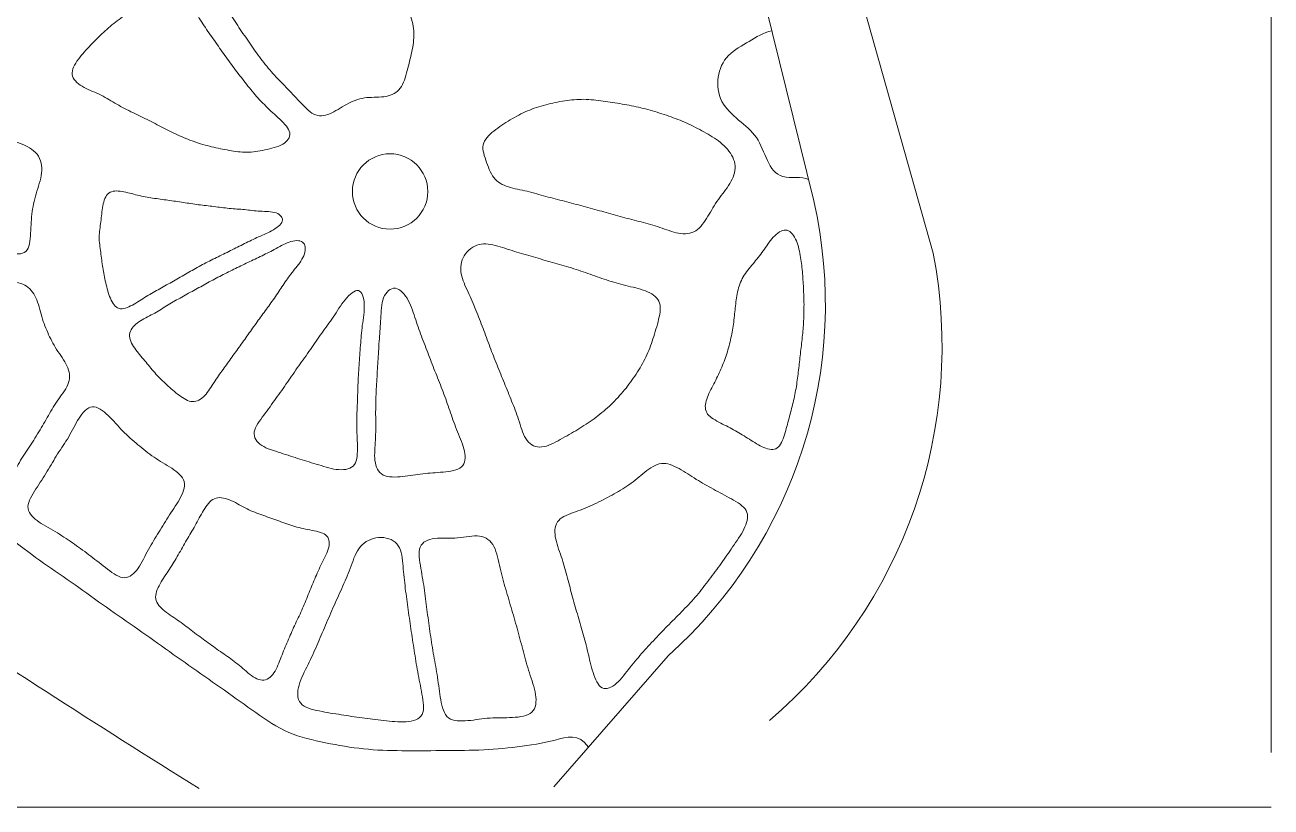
# Model space of a CAD drawing. Header units: inches. Extents: x 36 to 189, y -75 to 56.
# Drawn here: x 167.92 to 181.44, y -74.69 to -66.2 of the extents above; entities that cross this region are included whole.
import ezdxf

# ---------------------------------------------------------------- set-up
doc = ezdxf.new("R2010")
doc.units = ezdxf.units.IN
for name, color, linetype, lineweight in [('01_ORIGINAL_CAD', 7, 'Continuous', 20), ('10_EXTENSION_MASSES', 7, 'Continuous', 15), ('11_NODAL_COURTS', 7, 'Continuous', 15), ('15_NEIGHBOURHOOD_CIRCULATION', 7, 'Continuous', 13)]:
    doc.layers.add(name, color=color, linetype=linetype, lineweight=lineweight)

# ---------------------------------------------------------------- blocks, each defined once
blk = doc.blocks.new('OPTION_09_LOTUS')
at = {"layer": '01_ORIGINAL_CAD'}
for p, q in [((71.442, 55.9), (71.442, 17.906)), ((71.442, 17.312), (36.248, 17.312))]:
    blk.add_line(p, q, dxfattribs=at)
blk.add_lwpolyline([(53.65, 30.945, -0.14301), (60.243, 31.63, -0.286424), (65.36, 28.431), (66.481, 23.89, -0.272091), (64.9, 18.954), (63.661, 17.533)], format="xyb", dxfattribs=at)
blk.add_lwpolyline([(66.326, 28.468), (67.775, 23.323)], dxfattribs=at)
for centre, radius, start, end in [((62.535, 22.313), 5.337, 310.4718, 10.9016), ((129.159, 128.7), 131.041, 236.3299, 238.04792)]:
    blk.add_arc(centre, radius, start, end, dxfattribs=at)
at = {"layer": '10_EXTENSION_MASSES'}
for points, knots in [([(59.919, 26.268), (59.91, 26.323), (59.939, 26.37), (59.99, 26.405), (60.041, 26.441), (60.115, 26.464), (60.184, 26.487), (60.252, 26.511), (60.315, 26.535), (60.378, 26.561), (60.441, 26.586), (60.503, 26.612), (60.566, 26.637), (60.63, 26.662), (60.693, 26.687), (60.757, 26.71), (60.821, 26.733), (60.885, 26.756), (60.95, 26.783), (61.014, 26.811), (61.078, 26.844), (61.141, 26.863), (61.205, 26.882), (61.269, 26.886), (61.327, 26.863), (61.385, 26.839), (61.438, 26.787), (61.486, 26.734), (61.534, 26.681), (61.577, 26.627), (61.621, 26.573), (61.665, 26.52), (61.709, 26.468), (61.753, 26.415), (61.797, 26.362), (61.84, 26.309), (61.884, 26.255), (61.927, 26.202), (61.969, 26.148), (62.007, 26.091), (62.045, 26.034), (62.078, 25.973), (62.101, 25.909), (62.125, 25.845), (62.139, 25.778), (62.141, 25.71), (62.143, 25.642), (62.133, 25.575), (62.119, 25.507), (62.105, 25.44), (62.087, 25.372), (62.069, 25.303), (62.05, 25.233), (62.031, 25.162), (61.994, 25.112), (61.958, 25.062), (61.903, 25.034), (61.839, 25.023), (61.774, 25.011), (61.7, 25.016), (61.63, 25.009), (61.561, 25.001), (61.496, 24.98), (61.434, 24.949), (61.371, 24.917), (61.311, 24.873), (61.251, 24.844), (61.191, 24.815), (61.131, 24.801), (61.076, 24.821), (61.02, 24.841), (60.97, 24.895), (60.92, 24.948), (60.87, 25), (60.822, 25.052), (60.773, 25.102), (60.725, 25.152), (60.676, 25.201), (60.629, 25.252), (60.583, 25.303), (60.538, 25.356), (60.496, 25.411), (60.454, 25.466), (60.415, 25.522), (60.375, 25.578), (60.336, 25.635), (60.297, 25.692), (60.258, 25.749), (60.22, 25.807), (60.182, 25.864), (60.143, 25.921), (60.103, 25.978), (60.062, 26.035), (60.019, 26.094), (59.975, 26.153), (59.928, 26.214), (59.919, 26.268)], [0, 0, 0, 0, 0.03125, 0.03125, 0.03125, 0.0625, 0.0625, 0.0625, 0.09375, 0.09375, 0.09375, 0.125, 0.125, 0.125, 0.15625, 0.15625, 0.15625, 0.1875, 0.1875, 0.1875, 0.21875, 0.21875, 0.21875, 0.25, 0.25, 0.25, 0.28125, 0.28125, 0.28125, 0.3125, 0.3125, 0.3125, 0.34375, 0.34375, 0.34375, 0.375, 0.375, 0.375, 0.40625, 0.40625, 0.40625, 0.4375, 0.4375, 0.4375, 0.46875, 0.46875, 0.46875, 0.5, 0.5, 0.5, 0.53125, 0.53125, 0.53125, 0.5625, 0.5625, 0.5625, 0.59375, 0.59375, 0.59375, 0.625, 0.625, 0.625, 0.65625, 0.65625, 0.65625, 0.6875, 0.6875, 0.6875, 0.71875, 0.71875, 0.71875, 0.75, 0.75, 0.75, 0.78125, 0.78125, 0.78125, 0.8125, 0.8125, 0.8125, 0.84375, 0.84375, 0.84375, 0.875, 0.875, 0.875, 0.90625, 0.90625, 0.90625, 0.9375, 0.9375, 0.9375, 0.96875, 0.96875, 0.96875, 1, 1, 1, 1]), ([(58.434, 25.26), (58.427, 25.311), (58.46, 25.371), (58.501, 25.425), (58.541, 25.48), (58.588, 25.53), (58.634, 25.578), (58.68, 25.627), (58.726, 25.673), (58.774, 25.717), (58.821, 25.762), (58.872, 25.803), (58.923, 25.843), (58.975, 25.883), (59.027, 25.922), (59.079, 25.959), (59.132, 25.997), (59.184, 26.035), (59.24, 26.074), (59.295, 26.113), (59.354, 26.153), (59.414, 26.177), (59.474, 26.201), (59.534, 26.208), (59.583, 26.183), (59.633, 26.158), (59.671, 26.099), (59.707, 26.042), (59.744, 25.984), (59.778, 25.927), (59.813, 25.871), (59.848, 25.816), (59.883, 25.761), (59.92, 25.708), (59.957, 25.654), (59.996, 25.601), (60.034, 25.547), (60.072, 25.494), (60.109, 25.44), (60.148, 25.387), (60.186, 25.334), (60.226, 25.282), (60.266, 25.231), (60.306, 25.179), (60.346, 25.128), (60.388, 25.078), (60.43, 25.028), (60.472, 24.979), (60.519, 24.933), (60.565, 24.886), (60.615, 24.841), (60.667, 24.793), (60.719, 24.745), (60.774, 24.693), (60.79, 24.644), (60.806, 24.595), (60.785, 24.549), (60.737, 24.516), (60.69, 24.483), (60.616, 24.464), (60.548, 24.447), (60.48, 24.431), (60.416, 24.419), (60.353, 24.417), (60.289, 24.414), (60.226, 24.423), (60.162, 24.433), (60.098, 24.444), (60.034, 24.456), (59.97, 24.471), (59.907, 24.486), (59.843, 24.503), (59.781, 24.524), (59.719, 24.544), (59.658, 24.569), (59.598, 24.596), (59.538, 24.624), (59.48, 24.653), (59.421, 24.683), (59.363, 24.712), (59.305, 24.742), (59.246, 24.771), (59.187, 24.8), (59.127, 24.828), (59.069, 24.857), (59.01, 24.887), (58.952, 24.918), (58.896, 24.95), (58.84, 24.983), (58.786, 25.017), (58.725, 25.046), (58.665, 25.075), (58.598, 25.099), (58.541, 25.133), (58.485, 25.166), (58.44, 25.209), (58.434, 25.26)], [0, 0, 0, 0, 0.03125, 0.03125, 0.03125, 0.0625, 0.0625, 0.0625, 0.09375, 0.09375, 0.09375, 0.125, 0.125, 0.125, 0.15625, 0.15625, 0.15625, 0.1875, 0.1875, 0.1875, 0.21875, 0.21875, 0.21875, 0.25, 0.25, 0.25, 0.28125, 0.28125, 0.28125, 0.3125, 0.3125, 0.3125, 0.34375, 0.34375, 0.34375, 0.375, 0.375, 0.375, 0.40625, 0.40625, 0.40625, 0.4375, 0.4375, 0.4375, 0.46875, 0.46875, 0.46875, 0.5, 0.5, 0.5, 0.53125, 0.53125, 0.53125, 0.5625, 0.5625, 0.5625, 0.59375, 0.59375, 0.59375, 0.625, 0.625, 0.625, 0.65625, 0.65625, 0.65625, 0.6875, 0.6875, 0.6875, 0.71875, 0.71875, 0.71875, 0.75, 0.75, 0.75, 0.78125, 0.78125, 0.78125, 0.8125, 0.8125, 0.8125, 0.84375, 0.84375, 0.84375, 0.875, 0.875, 0.875, 0.90625, 0.90625, 0.90625, 0.9375, 0.9375, 0.9375, 0.96875, 0.96875, 0.96875, 1, 1, 1, 1]), ([(62.931, 24.306), (62.906, 24.373), (62.882, 24.44), (62.894, 24.497), (62.906, 24.555), (62.953, 24.602), (63.008, 24.647), (63.063, 24.691), (63.125, 24.732), (63.187, 24.768), (63.249, 24.805), (63.31, 24.837), (63.374, 24.865), (63.438, 24.892), (63.506, 24.914), (63.573, 24.932), (63.641, 24.95), (63.709, 24.964), (63.778, 24.974), (63.847, 24.984), (63.917, 24.991), (63.986, 24.991), (64.056, 24.99), (64.125, 24.982), (64.194, 24.972), (64.263, 24.963), (64.332, 24.952), (64.4, 24.94), (64.468, 24.928), (64.536, 24.915), (64.604, 24.899), (64.672, 24.883), (64.739, 24.863), (64.806, 24.842), (64.873, 24.821), (64.94, 24.799), (65.005, 24.773), (65.07, 24.748), (65.134, 24.718), (65.196, 24.687), (65.258, 24.656), (65.319, 24.622), (65.379, 24.584), (65.439, 24.546), (65.497, 24.503), (65.543, 24.45), (65.589, 24.396), (65.623, 24.332), (65.627, 24.268), (65.631, 24.203), (65.605, 24.137), (65.568, 24.077), (65.532, 24.016), (65.486, 23.961), (65.445, 23.903), (65.404, 23.845), (65.368, 23.784), (65.33, 23.722), (65.292, 23.66), (65.253, 23.597), (65.2, 23.564), (65.147, 23.531), (65.081, 23.527), (65.014, 23.539), (64.946, 23.551), (64.877, 23.579), (64.809, 23.601), (64.741, 23.624), (64.674, 23.642), (64.607, 23.66), (64.54, 23.678), (64.473, 23.695), (64.406, 23.713), (64.339, 23.731), (64.271, 23.75), (64.204, 23.769), (64.137, 23.787), (64.07, 23.806), (64.002, 23.824), (63.935, 23.842), (63.868, 23.861), (63.801, 23.879), (63.733, 23.896), (63.666, 23.912), (63.599, 23.931), (63.532, 23.949), (63.466, 23.97), (63.397, 23.987), (63.328, 24.003), (63.256, 24.016), (63.191, 24.034), (63.125, 24.053), (63.067, 24.077), (63.024, 24.124), (62.982, 24.17), (62.955, 24.238), (62.931, 24.306)], [0, 0, 0, 0, 0.03125, 0.03125, 0.03125, 0.0625, 0.0625, 0.0625, 0.09375, 0.09375, 0.09375, 0.125, 0.125, 0.125, 0.15625, 0.15625, 0.15625, 0.1875, 0.1875, 0.1875, 0.21875, 0.21875, 0.21875, 0.25, 0.25, 0.25, 0.28125, 0.28125, 0.28125, 0.3125, 0.3125, 0.3125, 0.34375, 0.34375, 0.34375, 0.375, 0.375, 0.375, 0.40625, 0.40625, 0.40625, 0.4375, 0.4375, 0.4375, 0.46875, 0.46875, 0.46875, 0.5, 0.5, 0.5, 0.53125, 0.53125, 0.53125, 0.5625, 0.5625, 0.5625, 0.59375, 0.59375, 0.59375, 0.625, 0.625, 0.625, 0.65625, 0.65625, 0.65625, 0.6875, 0.6875, 0.6875, 0.71875, 0.71875, 0.71875, 0.75, 0.75, 0.75, 0.78125, 0.78125, 0.78125, 0.8125, 0.8125, 0.8125, 0.84375, 0.84375, 0.84375, 0.875, 0.875, 0.875, 0.90625, 0.90625, 0.90625, 0.9375, 0.9375, 0.9375, 0.96875, 0.96875, 0.96875, 1, 1, 1, 1]), ([(56.532, 23.997), (56.506, 24.054), (56.527, 24.119), (56.573, 24.176), (56.619, 24.232), (56.69, 24.281), (56.754, 24.328), (56.819, 24.376), (56.876, 24.423), (56.942, 24.46), (57.007, 24.498), (57.08, 24.526), (57.154, 24.547), (57.229, 24.568), (57.304, 24.582), (57.38, 24.588), (57.457, 24.594), (57.534, 24.592), (57.61, 24.581), (57.685, 24.571), (57.759, 24.552), (57.834, 24.525), (57.909, 24.499), (57.986, 24.466), (58.036, 24.415), (58.086, 24.363), (58.108, 24.293), (58.105, 24.219), (58.102, 24.146), (58.074, 24.069), (58.051, 23.994), (58.028, 23.92), (58.01, 23.848), (58, 23.773), (57.99, 23.698), (57.987, 23.619), (57.983, 23.539), (57.978, 23.459), (57.973, 23.378), (57.932, 23.341), (57.89, 23.304), (57.812, 23.311), (57.735, 23.331), (57.658, 23.35), (57.581, 23.381), (57.508, 23.409), (57.436, 23.438), (57.366, 23.463), (57.297, 23.495), (57.228, 23.526), (57.159, 23.563), (57.091, 23.599), (57.024, 23.636), (56.958, 23.673), (56.894, 23.713), (56.829, 23.753), (56.765, 23.795), (56.698, 23.842), (56.63, 23.889), (56.558, 23.939), (56.532, 23.997)], [0, 0, 0, 0, 0.05, 0.05, 0.05, 0.1, 0.1, 0.1, 0.15, 0.15, 0.15, 0.2, 0.2, 0.2, 0.25, 0.25, 0.25, 0.3, 0.3, 0.3, 0.35, 0.35, 0.35, 0.4, 0.4, 0.4, 0.45, 0.45, 0.45, 0.5, 0.5, 0.5, 0.55, 0.55, 0.55, 0.6, 0.6, 0.6, 0.65, 0.65, 0.65, 0.7, 0.7, 0.7, 0.75, 0.75, 0.75, 0.8, 0.8, 0.8, 0.85, 0.85, 0.85, 0.9, 0.9, 0.9, 0.95, 0.95, 0.95, 1, 1, 1, 1]), ([(58.744, 23.331), (58.736, 23.387), (58.727, 23.442), (58.727, 23.497), (58.727, 23.551), (58.738, 23.606), (58.745, 23.662), (58.752, 23.719), (58.757, 23.778), (58.767, 23.835), (58.778, 23.891), (58.795, 23.946), (58.831, 23.973), (58.866, 24), (58.92, 24), (58.975, 23.991), (59.03, 23.982), (59.088, 23.965), (59.143, 23.951), (59.199, 23.937), (59.253, 23.927), (59.307, 23.919), (59.362, 23.911), (59.417, 23.904), (59.473, 23.896), (59.528, 23.889), (59.584, 23.88), (59.639, 23.872), (59.694, 23.864), (59.749, 23.855), (59.805, 23.848), (59.86, 23.841), (59.916, 23.835), (59.971, 23.828), (60.027, 23.821), (60.082, 23.813), (60.138, 23.808), (60.194, 23.802), (60.25, 23.799), (60.305, 23.794), (60.36, 23.788), (60.414, 23.78), (60.474, 23.777), (60.534, 23.774), (60.6, 23.775), (60.647, 23.758), (60.695, 23.741), (60.724, 23.705), (60.714, 23.668), (60.703, 23.632), (60.652, 23.594), (60.598, 23.565), (60.545, 23.535), (60.49, 23.513), (60.437, 23.49), (60.385, 23.466), (60.335, 23.441), (60.285, 23.416), (60.235, 23.391), (60.184, 23.365), (60.133, 23.34), (60.082, 23.315), (60.031, 23.29), (59.98, 23.265), (59.929, 23.24), (59.879, 23.214), (59.829, 23.187), (59.779, 23.16), (59.73, 23.132), (59.681, 23.104), (59.632, 23.076), (59.582, 23.047), (59.533, 23.019), (59.484, 22.991), (59.434, 22.963), (59.385, 22.936), (59.336, 22.908), (59.287, 22.881), (59.238, 22.851), (59.189, 22.82), (59.139, 22.787), (59.088, 22.759), (59.036, 22.731), (58.983, 22.709), (58.942, 22.721), (58.901, 22.734), (58.871, 22.78), (58.848, 22.832), (58.826, 22.885), (58.811, 22.944), (58.798, 23), (58.785, 23.057), (58.774, 23.11), (58.765, 23.165), (58.757, 23.219), (58.751, 23.275), (58.744, 23.331)], [0, 0, 0, 0, 0.03125, 0.03125, 0.03125, 0.0625, 0.0625, 0.0625, 0.09375, 0.09375, 0.09375, 0.125, 0.125, 0.125, 0.15625, 0.15625, 0.15625, 0.1875, 0.1875, 0.1875, 0.21875, 0.21875, 0.21875, 0.25, 0.25, 0.25, 0.28125, 0.28125, 0.28125, 0.3125, 0.3125, 0.3125, 0.34375, 0.34375, 0.34375, 0.375, 0.375, 0.375, 0.40625, 0.40625, 0.40625, 0.4375, 0.4375, 0.4375, 0.46875, 0.46875, 0.46875, 0.5, 0.5, 0.5, 0.53125, 0.53125, 0.53125, 0.5625, 0.5625, 0.5625, 0.59375, 0.59375, 0.59375, 0.625, 0.625, 0.625, 0.65625, 0.65625, 0.65625, 0.6875, 0.6875, 0.6875, 0.71875, 0.71875, 0.71875, 0.75, 0.75, 0.75, 0.78125, 0.78125, 0.78125, 0.8125, 0.8125, 0.8125, 0.84375, 0.84375, 0.84375, 0.875, 0.875, 0.875, 0.90625, 0.90625, 0.90625, 0.9375, 0.9375, 0.9375, 0.96875, 0.96875, 0.96875, 1, 1, 1, 1]), ([(65.328, 21.576), (65.299, 21.616), (65.297, 21.665), (65.312, 21.718), (65.326, 21.771), (65.357, 21.828), (65.385, 21.883), (65.413, 21.938), (65.439, 21.99), (65.463, 22.044), (65.487, 22.098), (65.51, 22.153), (65.529, 22.209), (65.548, 22.265), (65.564, 22.322), (65.577, 22.38), (65.59, 22.438), (65.601, 22.495), (65.608, 22.553), (65.616, 22.611), (65.622, 22.67), (65.628, 22.728), (65.634, 22.787), (65.641, 22.845), (65.654, 22.902), (65.667, 22.959), (65.686, 23.015), (65.715, 23.065), (65.744, 23.116), (65.783, 23.162), (65.821, 23.207), (65.859, 23.252), (65.895, 23.297), (65.931, 23.346), (65.966, 23.395), (65.999, 23.448), (66.041, 23.494), (66.082, 23.539), (66.132, 23.576), (66.175, 23.573), (66.219, 23.571), (66.256, 23.528), (66.282, 23.475), (66.308, 23.422), (66.322, 23.358), (66.333, 23.298), (66.344, 23.237), (66.351, 23.18), (66.356, 23.121), (66.361, 23.063), (66.365, 23.003), (66.368, 22.944), (66.371, 22.884), (66.373, 22.825), (66.374, 22.765), (66.374, 22.705), (66.373, 22.646), (66.37, 22.587), (66.367, 22.527), (66.362, 22.468), (66.355, 22.409), (66.349, 22.35), (66.342, 22.29), (66.335, 22.231), (66.328, 22.172), (66.322, 22.113), (66.315, 22.054), (66.308, 21.995), (66.301, 21.936), (66.291, 21.877), (66.282, 21.818), (66.269, 21.76), (66.256, 21.702), (66.242, 21.645), (66.227, 21.588), (66.212, 21.53), (66.196, 21.472), (66.181, 21.412), (66.162, 21.352), (66.143, 21.292), (66.12, 21.233), (66.083, 21.208), (66.046, 21.183), (65.993, 21.191), (65.94, 21.213), (65.887, 21.235), (65.833, 21.271), (65.781, 21.303), (65.729, 21.336), (65.68, 21.365), (65.63, 21.393), (65.579, 21.422), (65.526, 21.45), (65.471, 21.479), (65.416, 21.508), (65.358, 21.537), (65.328, 21.576)], [0, 0, 0, 0, 0.03125, 0.03125, 0.03125, 0.0625, 0.0625, 0.0625, 0.09375, 0.09375, 0.09375, 0.125, 0.125, 0.125, 0.15625, 0.15625, 0.15625, 0.1875, 0.1875, 0.1875, 0.21875, 0.21875, 0.21875, 0.25, 0.25, 0.25, 0.28125, 0.28125, 0.28125, 0.3125, 0.3125, 0.3125, 0.34375, 0.34375, 0.34375, 0.375, 0.375, 0.375, 0.40625, 0.40625, 0.40625, 0.4375, 0.4375, 0.4375, 0.46875, 0.46875, 0.46875, 0.5, 0.5, 0.5, 0.53125, 0.53125, 0.53125, 0.5625, 0.5625, 0.5625, 0.59375, 0.59375, 0.59375, 0.625, 0.625, 0.625, 0.65625, 0.65625, 0.65625, 0.6875, 0.6875, 0.6875, 0.71875, 0.71875, 0.71875, 0.75, 0.75, 0.75, 0.78125, 0.78125, 0.78125, 0.8125, 0.8125, 0.8125, 0.84375, 0.84375, 0.84375, 0.875, 0.875, 0.875, 0.90625, 0.90625, 0.90625, 0.9375, 0.9375, 0.9375, 0.96875, 0.96875, 0.96875, 1, 1, 1, 1]), ([(59.057, 22.421), (59.055, 22.47), (59.082, 22.515), (59.123, 22.551), (59.164, 22.586), (59.22, 22.613), (59.272, 22.641), (59.324, 22.668), (59.372, 22.697), (59.421, 22.727), (59.469, 22.756), (59.518, 22.785), (59.567, 22.814), (59.616, 22.842), (59.666, 22.87), (59.716, 22.897), (59.766, 22.924), (59.816, 22.951), (59.866, 22.979), (59.916, 23.006), (59.965, 23.034), (60.016, 23.06), (60.066, 23.087), (60.117, 23.112), (60.168, 23.138), (60.219, 23.163), (60.27, 23.187), (60.321, 23.212), (60.373, 23.237), (60.424, 23.261), (60.475, 23.285), (60.526, 23.31), (60.576, 23.334), (60.627, 23.362), (60.679, 23.39), (60.731, 23.422), (60.787, 23.441), (60.843, 23.46), (60.901, 23.466), (60.934, 23.442), (60.966, 23.418), (60.971, 23.365), (60.954, 23.313), (60.938, 23.261), (60.898, 23.211), (60.861, 23.164), (60.824, 23.117), (60.79, 23.074), (60.758, 23.028), (60.725, 22.982), (60.695, 22.934), (60.664, 22.887), (60.632, 22.84), (60.599, 22.794), (60.566, 22.748), (60.533, 22.702), (60.5, 22.656), (60.466, 22.611), (60.433, 22.565), (60.4, 22.519), (60.367, 22.473), (60.334, 22.427), (60.302, 22.381), (60.269, 22.335), (60.236, 22.289), (60.202, 22.243), (60.169, 22.197), (60.136, 22.151), (60.104, 22.105), (60.071, 22.06), (60.038, 22.014), (60.005, 21.969), (59.973, 21.92), (59.941, 21.871), (59.911, 21.818), (59.872, 21.778), (59.834, 21.737), (59.788, 21.709), (59.74, 21.711), (59.692, 21.713), (59.642, 21.745), (59.595, 21.78), (59.548, 21.816), (59.503, 21.854), (59.461, 21.892), (59.42, 21.93), (59.38, 21.969), (59.343, 22.01), (59.306, 22.051), (59.272, 22.095), (59.235, 22.139), (59.198, 22.182), (59.16, 22.225), (59.125, 22.272), (59.09, 22.32), (59.06, 22.373), (59.057, 22.421)], [0, 0, 0, 0, 0.03125, 0.03125, 0.03125, 0.0625, 0.0625, 0.0625, 0.09375, 0.09375, 0.09375, 0.125, 0.125, 0.125, 0.15625, 0.15625, 0.15625, 0.1875, 0.1875, 0.1875, 0.21875, 0.21875, 0.21875, 0.25, 0.25, 0.25, 0.28125, 0.28125, 0.28125, 0.3125, 0.3125, 0.3125, 0.34375, 0.34375, 0.34375, 0.375, 0.375, 0.375, 0.40625, 0.40625, 0.40625, 0.4375, 0.4375, 0.4375, 0.46875, 0.46875, 0.46875, 0.5, 0.5, 0.5, 0.53125, 0.53125, 0.53125, 0.5625, 0.5625, 0.5625, 0.59375, 0.59375, 0.59375, 0.625, 0.625, 0.625, 0.65625, 0.65625, 0.65625, 0.6875, 0.6875, 0.6875, 0.71875, 0.71875, 0.71875, 0.75, 0.75, 0.75, 0.78125, 0.78125, 0.78125, 0.8125, 0.8125, 0.8125, 0.84375, 0.84375, 0.84375, 0.875, 0.875, 0.875, 0.90625, 0.90625, 0.90625, 0.9375, 0.9375, 0.9375, 0.96875, 0.96875, 0.96875, 1, 1, 1, 1]), ([(62.661, 23.074), (62.645, 23.141), (62.647, 23.21), (62.676, 23.272), (62.705, 23.333), (62.762, 23.387), (62.825, 23.409), (62.888, 23.432), (62.956, 23.423), (63.025, 23.406), (63.094, 23.388), (63.164, 23.363), (63.233, 23.341), (63.302, 23.319), (63.37, 23.302), (63.439, 23.282), (63.507, 23.262), (63.575, 23.24), (63.644, 23.22), (63.712, 23.2), (63.781, 23.181), (63.85, 23.161), (63.919, 23.14), (63.987, 23.117), (64.055, 23.093), (64.123, 23.069), (64.19, 23.044), (64.258, 23.023), (64.326, 23.001), (64.394, 22.982), (64.466, 22.965), (64.538, 22.947), (64.614, 22.931), (64.677, 22.903), (64.74, 22.875), (64.79, 22.836), (64.807, 22.78), (64.824, 22.723), (64.809, 22.649), (64.79, 22.577), (64.772, 22.505), (64.75, 22.435), (64.727, 22.367), (64.704, 22.299), (64.678, 22.234), (64.646, 22.171), (64.615, 22.108), (64.577, 22.047), (64.537, 21.988), (64.497, 21.929), (64.455, 21.872), (64.409, 21.817), (64.363, 21.763), (64.314, 21.71), (64.262, 21.662), (64.209, 21.613), (64.153, 21.568), (64.096, 21.526), (64.039, 21.484), (63.98, 21.445), (63.92, 21.409), (63.859, 21.372), (63.797, 21.337), (63.73, 21.301), (63.664, 21.264), (63.594, 21.226), (63.53, 21.219), (63.466, 21.213), (63.408, 21.239), (63.369, 21.29), (63.33, 21.342), (63.309, 21.418), (63.286, 21.49), (63.263, 21.561), (63.238, 21.627), (63.212, 21.692), (63.186, 21.757), (63.159, 21.822), (63.133, 21.887), (63.106, 21.952), (63.08, 22.018), (63.053, 22.084), (63.027, 22.149), (63, 22.215), (62.975, 22.281), (62.95, 22.348), (62.926, 22.415), (62.901, 22.481), (62.876, 22.548), (62.85, 22.613), (62.824, 22.679), (62.798, 22.744), (62.771, 22.809), (62.741, 22.875), (62.711, 22.94), (62.677, 23.006), (62.661, 23.074)], [0, 0, 0, 0, 0.03125, 0.03125, 0.03125, 0.0625, 0.0625, 0.0625, 0.09375, 0.09375, 0.09375, 0.125, 0.125, 0.125, 0.15625, 0.15625, 0.15625, 0.1875, 0.1875, 0.1875, 0.21875, 0.21875, 0.21875, 0.25, 0.25, 0.25, 0.28125, 0.28125, 0.28125, 0.3125, 0.3125, 0.3125, 0.34375, 0.34375, 0.34375, 0.375, 0.375, 0.375, 0.40625, 0.40625, 0.40625, 0.4375, 0.4375, 0.4375, 0.46875, 0.46875, 0.46875, 0.5, 0.5, 0.5, 0.53125, 0.53125, 0.53125, 0.5625, 0.5625, 0.5625, 0.59375, 0.59375, 0.59375, 0.625, 0.625, 0.625, 0.65625, 0.65625, 0.65625, 0.6875, 0.6875, 0.6875, 0.71875, 0.71875, 0.71875, 0.75, 0.75, 0.75, 0.78125, 0.78125, 0.78125, 0.8125, 0.8125, 0.8125, 0.84375, 0.84375, 0.84375, 0.875, 0.875, 0.875, 0.90625, 0.90625, 0.90625, 0.9375, 0.9375, 0.9375, 0.96875, 0.96875, 0.96875, 1, 1, 1, 1]), ([(56.457, 21.129), (56.424, 21.172), (56.43, 21.234), (56.455, 21.297), (56.479, 21.361), (56.521, 21.426), (56.557, 21.489), (56.593, 21.553), (56.624, 21.615), (56.656, 21.676), (56.688, 21.738), (56.721, 21.799), (56.754, 21.86), (56.788, 21.921), (56.822, 21.982), (56.854, 22.044), (56.886, 22.106), (56.917, 22.169), (56.948, 22.232), (56.98, 22.295), (57.013, 22.357), (57.047, 22.418), (57.082, 22.478), (57.118, 22.537), (57.151, 22.598), (57.184, 22.658), (57.214, 22.72), (57.243, 22.787), (57.272, 22.853), (57.3, 22.924), (57.339, 22.977), (57.379, 23.031), (57.43, 23.068), (57.491, 23.074), (57.551, 23.079), (57.622, 23.054), (57.694, 23.036), (57.766, 23.019), (57.839, 23.009), (57.898, 22.984), (57.956, 22.959), (58, 22.918), (58.03, 22.86), (58.06, 22.803), (58.076, 22.729), (58.096, 22.659), (58.116, 22.589), (58.141, 22.524), (58.168, 22.461), (58.196, 22.398), (58.226, 22.338), (58.265, 22.278), (58.303, 22.218), (58.349, 22.159), (58.377, 22.099), (58.405, 22.039), (58.414, 21.978), (58.395, 21.918), (58.376, 21.858), (58.329, 21.799), (58.288, 21.74), (58.246, 21.681), (58.21, 21.621), (58.176, 21.561), (58.141, 21.501), (58.108, 21.441), (58.072, 21.382), (58.036, 21.323), (57.997, 21.265), (57.959, 21.207), (57.92, 21.15), (57.883, 21.092), (57.848, 21.029), (57.814, 20.967), (57.782, 20.9), (57.745, 20.842), (57.708, 20.783), (57.666, 20.733), (57.612, 20.719), (57.557, 20.705), (57.491, 20.728), (57.425, 20.756), (57.36, 20.784), (57.295, 20.817), (57.231, 20.847), (57.167, 20.876), (57.103, 20.901), (57.038, 20.924), (56.973, 20.948), (56.907, 20.97), (56.839, 20.989), (56.771, 21.008), (56.7, 21.024), (56.63, 21.044), (56.559, 21.064), (56.489, 21.087), (56.457, 21.129)], [0, 0, 0, 0, 0.03125, 0.03125, 0.03125, 0.0625, 0.0625, 0.0625, 0.09375, 0.09375, 0.09375, 0.125, 0.125, 0.125, 0.15625, 0.15625, 0.15625, 0.1875, 0.1875, 0.1875, 0.21875, 0.21875, 0.21875, 0.25, 0.25, 0.25, 0.28125, 0.28125, 0.28125, 0.3125, 0.3125, 0.3125, 0.34375, 0.34375, 0.34375, 0.375, 0.375, 0.375, 0.40625, 0.40625, 0.40625, 0.4375, 0.4375, 0.4375, 0.46875, 0.46875, 0.46875, 0.5, 0.5, 0.5, 0.53125, 0.53125, 0.53125, 0.5625, 0.5625, 0.5625, 0.59375, 0.59375, 0.59375, 0.625, 0.625, 0.625, 0.65625, 0.65625, 0.65625, 0.6875, 0.6875, 0.6875, 0.71875, 0.71875, 0.71875, 0.75, 0.75, 0.75, 0.78125, 0.78125, 0.78125, 0.8125, 0.8125, 0.8125, 0.84375, 0.84375, 0.84375, 0.875, 0.875, 0.875, 0.90625, 0.90625, 0.90625, 0.9375, 0.9375, 0.9375, 0.96875, 0.96875, 0.96875, 1, 1, 1, 1]), ([(60.409, 21.382), (60.417, 21.44), (60.468, 21.504), (60.514, 21.565), (60.561, 21.627), (60.602, 21.686), (60.644, 21.745), (60.686, 21.804), (60.728, 21.862), (60.769, 21.921), (60.81, 21.98), (60.851, 22.04), (60.892, 22.099), (60.934, 22.158), (60.977, 22.217), (61.018, 22.276), (61.06, 22.335), (61.1, 22.396), (61.142, 22.454), (61.183, 22.512), (61.226, 22.567), (61.267, 22.629), (61.308, 22.691), (61.348, 22.758), (61.396, 22.817), (61.444, 22.875), (61.5, 22.925), (61.539, 22.916), (61.577, 22.907), (61.599, 22.841), (61.603, 22.767), (61.607, 22.694), (61.592, 22.614), (61.582, 22.538), (61.573, 22.463), (61.568, 22.393), (61.562, 22.322), (61.557, 22.251), (61.551, 22.178), (61.546, 22.106), (61.541, 22.033), (61.538, 21.961), (61.535, 21.888), (61.532, 21.815), (61.529, 21.743), (61.527, 21.67), (61.524, 21.598), (61.521, 21.527), (61.522, 21.454), (61.523, 21.381), (61.527, 21.307), (61.529, 21.23), (61.53, 21.154), (61.529, 21.075), (61.496, 21.028), (61.462, 20.982), (61.396, 20.968), (61.325, 20.973), (61.255, 20.978), (61.18, 21.003), (61.109, 21.025), (61.037, 21.047), (60.97, 21.066), (60.903, 21.087), (60.836, 21.109), (60.769, 21.132), (60.697, 21.155), (60.625, 21.177), (60.547, 21.2), (60.491, 21.236), (60.435, 21.273), (60.401, 21.324), (60.409, 21.382)], [0, 0, 0, 0, 0.041667, 0.041667, 0.041667, 0.083333, 0.083333, 0.083333, 0.125, 0.125, 0.125, 0.166667, 0.166667, 0.166667, 0.208333, 0.208333, 0.208333, 0.25, 0.25, 0.25, 0.291667, 0.291667, 0.291667, 0.333333, 0.333333, 0.333333, 0.375, 0.375, 0.375, 0.416667, 0.416667, 0.416667, 0.458333, 0.458333, 0.458333, 0.5, 0.5, 0.5, 0.541667, 0.541667, 0.541667, 0.583333, 0.583333, 0.583333, 0.625, 0.625, 0.625, 0.666667, 0.666667, 0.666667, 0.708333, 0.708333, 0.708333, 0.75, 0.75, 0.75, 0.791667, 0.791667, 0.791667, 0.833333, 0.833333, 0.833333, 0.875, 0.875, 0.875, 0.916667, 0.916667, 0.916667, 0.958333, 0.958333, 0.958333, 1, 1, 1, 1]), ([(61.808, 20.915), (61.754, 20.943), (61.728, 21.002), (61.719, 21.072), (61.711, 21.142), (61.72, 21.222), (61.724, 21.298), (61.728, 21.374), (61.727, 21.445), (61.727, 21.518), (61.726, 21.59), (61.727, 21.663), (61.729, 21.737), (61.731, 21.81), (61.736, 21.883), (61.74, 21.956), (61.744, 22.029), (61.748, 22.102), (61.753, 22.175), (61.757, 22.248), (61.761, 22.321), (61.767, 22.393), (61.772, 22.465), (61.779, 22.536), (61.782, 22.613), (61.786, 22.69), (61.786, 22.774), (61.812, 22.838), (61.838, 22.902), (61.889, 22.947), (61.941, 22.941), (61.993, 22.934), (62.045, 22.874), (62.081, 22.808), (62.117, 22.742), (62.138, 22.669), (62.161, 22.599), (62.184, 22.529), (62.208, 22.463), (62.233, 22.396), (62.259, 22.329), (62.285, 22.262), (62.311, 22.194), (62.337, 22.127), (62.362, 22.06), (62.389, 21.993), (62.415, 21.926), (62.443, 21.86), (62.468, 21.792), (62.493, 21.725), (62.515, 21.656), (62.539, 21.588), (62.562, 21.52), (62.586, 21.454), (62.615, 21.384), (62.644, 21.314), (62.677, 21.24), (62.691, 21.172), (62.705, 21.103), (62.7, 21.039), (62.657, 21.002), (62.614, 20.965), (62.534, 20.954), (62.458, 20.947), (62.382, 20.939), (62.309, 20.936), (62.238, 20.928), (62.166, 20.92), (62.096, 20.908), (62.02, 20.899), (61.943, 20.891), (61.862, 20.887), (61.808, 20.915)], [0, 0, 0, 0, 0.041667, 0.041667, 0.041667, 0.083333, 0.083333, 0.083333, 0.125, 0.125, 0.125, 0.166667, 0.166667, 0.166667, 0.208333, 0.208333, 0.208333, 0.25, 0.25, 0.25, 0.291667, 0.291667, 0.291667, 0.333333, 0.333333, 0.333333, 0.375, 0.375, 0.375, 0.416667, 0.416667, 0.416667, 0.458333, 0.458333, 0.458333, 0.5, 0.5, 0.5, 0.541667, 0.541667, 0.541667, 0.583333, 0.583333, 0.583333, 0.625, 0.625, 0.625, 0.666667, 0.666667, 0.666667, 0.708333, 0.708333, 0.708333, 0.75, 0.75, 0.75, 0.791667, 0.791667, 0.791667, 0.833333, 0.833333, 0.833333, 0.875, 0.875, 0.875, 0.916667, 0.916667, 0.916667, 0.958333, 0.958333, 0.958333, 1, 1, 1, 1]), ([(57.954, 20.572), (57.955, 20.63), (57.999, 20.698), (58.041, 20.764), (58.084, 20.829), (58.124, 20.892), (58.163, 20.955), (58.201, 21.018), (58.237, 21.082), (58.276, 21.143), (58.315, 21.205), (58.358, 21.264), (58.396, 21.329), (58.434, 21.395), (58.467, 21.466), (58.508, 21.53), (58.549, 21.594), (58.598, 21.65), (58.653, 21.655), (58.708, 21.66), (58.768, 21.614), (58.824, 21.561), (58.88, 21.507), (58.93, 21.446), (58.983, 21.392), (59.036, 21.338), (59.092, 21.291), (59.148, 21.244), (59.204, 21.197), (59.26, 21.15), (59.322, 21.108), (59.384, 21.066), (59.451, 21.029), (59.514, 20.988), (59.577, 20.946), (59.635, 20.9), (59.649, 20.843), (59.663, 20.785), (59.634, 20.716), (59.597, 20.65), (59.56, 20.584), (59.515, 20.521), (59.475, 20.458), (59.435, 20.396), (59.399, 20.333), (59.361, 20.272), (59.323, 20.21), (59.284, 20.15), (59.248, 20.082), (59.211, 20.014), (59.177, 19.938), (59.134, 19.883), (59.091, 19.828), (59.039, 19.794), (58.98, 19.802), (58.922, 19.811), (58.856, 19.863), (58.794, 19.912), (58.732, 19.96), (58.673, 20.006), (58.614, 20.05), (58.555, 20.095), (58.496, 20.138), (58.436, 20.18), (58.376, 20.222), (58.315, 20.262), (58.249, 20.301), (58.183, 20.339), (58.111, 20.376), (58.053, 20.42), (57.996, 20.463), (57.953, 20.513), (57.954, 20.572)], [0, 0, 0, 0, 0.041667, 0.041667, 0.041667, 0.083333, 0.083333, 0.083333, 0.125, 0.125, 0.125, 0.166667, 0.166667, 0.166667, 0.208333, 0.208333, 0.208333, 0.25, 0.25, 0.25, 0.291667, 0.291667, 0.291667, 0.333333, 0.333333, 0.333333, 0.375, 0.375, 0.375, 0.416667, 0.416667, 0.416667, 0.458333, 0.458333, 0.458333, 0.5, 0.5, 0.5, 0.541667, 0.541667, 0.541667, 0.583333, 0.583333, 0.583333, 0.625, 0.625, 0.625, 0.666667, 0.666667, 0.666667, 0.708333, 0.708333, 0.708333, 0.75, 0.75, 0.75, 0.791667, 0.791667, 0.791667, 0.833333, 0.833333, 0.833333, 0.875, 0.875, 0.875, 0.916667, 0.916667, 0.916667, 0.958333, 0.958333, 0.958333, 1, 1, 1, 1]), ([(63.676, 20.245), (63.665, 20.314), (63.673, 20.379), (63.713, 20.423), (63.753, 20.467), (63.825, 20.491), (63.895, 20.516), (63.965, 20.541), (64.033, 20.568), (64.099, 20.599), (64.165, 20.629), (64.228, 20.663), (64.291, 20.698), (64.354, 20.732), (64.416, 20.767), (64.475, 20.809), (64.535, 20.851), (64.591, 20.9), (64.648, 20.946), (64.706, 20.991), (64.765, 21.033), (64.827, 21.04), (64.89, 21.047), (64.954, 21.02), (65.018, 20.984), (65.081, 20.949), (65.143, 20.907), (65.205, 20.868), (65.266, 20.83), (65.327, 20.796), (65.391, 20.761), (65.454, 20.727), (65.52, 20.692), (65.586, 20.655), (65.652, 20.619), (65.719, 20.58), (65.746, 20.529), (65.774, 20.479), (65.762, 20.415), (65.733, 20.351), (65.705, 20.286), (65.659, 20.22), (65.616, 20.158), (65.573, 20.096), (65.533, 20.037), (65.491, 19.978), (65.449, 19.92), (65.405, 19.862), (65.362, 19.803), (65.318, 19.745), (65.275, 19.686), (65.229, 19.63), (65.182, 19.574), (65.133, 19.521), (65.082, 19.469), (65.032, 19.417), (64.98, 19.365), (64.929, 19.313), (64.878, 19.262), (64.827, 19.21), (64.777, 19.157), (64.727, 19.104), (64.678, 19.05), (64.63, 18.997), (64.582, 18.943), (64.536, 18.889), (64.488, 18.829), (64.441, 18.769), (64.393, 18.702), (64.34, 18.656), (64.287, 18.609), (64.228, 18.583), (64.184, 18.605), (64.139, 18.628), (64.108, 18.7), (64.085, 18.773), (64.062, 18.846), (64.046, 18.921), (64.029, 18.992), (64.012, 19.063), (63.994, 19.131), (63.974, 19.199), (63.955, 19.268), (63.935, 19.337), (63.915, 19.407), (63.895, 19.476), (63.874, 19.546), (63.856, 19.615), (63.837, 19.684), (63.82, 19.754), (63.801, 19.823), (63.783, 19.892), (63.764, 19.96), (63.74, 20.031), (63.716, 20.102), (63.687, 20.176), (63.676, 20.245)], [0, 0, 0, 0, 0.03125, 0.03125, 0.03125, 0.0625, 0.0625, 0.0625, 0.09375, 0.09375, 0.09375, 0.125, 0.125, 0.125, 0.15625, 0.15625, 0.15625, 0.1875, 0.1875, 0.1875, 0.21875, 0.21875, 0.21875, 0.25, 0.25, 0.25, 0.28125, 0.28125, 0.28125, 0.3125, 0.3125, 0.3125, 0.34375, 0.34375, 0.34375, 0.375, 0.375, 0.375, 0.40625, 0.40625, 0.40625, 0.4375, 0.4375, 0.4375, 0.46875, 0.46875, 0.46875, 0.5, 0.5, 0.5, 0.53125, 0.53125, 0.53125, 0.5625, 0.5625, 0.5625, 0.59375, 0.59375, 0.59375, 0.625, 0.625, 0.625, 0.65625, 0.65625, 0.65625, 0.6875, 0.6875, 0.6875, 0.71875, 0.71875, 0.71875, 0.75, 0.75, 0.75, 0.78125, 0.78125, 0.78125, 0.8125, 0.8125, 0.8125, 0.84375, 0.84375, 0.84375, 0.875, 0.875, 0.875, 0.90625, 0.90625, 0.90625, 0.9375, 0.9375, 0.9375, 0.96875, 0.96875, 0.96875, 1, 1, 1, 1]), ([(59.341, 19.571), (59.332, 19.622), (59.357, 19.68), (59.388, 19.734), (59.418, 19.789), (59.455, 19.841), (59.489, 19.893), (59.523, 19.945), (59.554, 19.997), (59.585, 20.049), (59.615, 20.102), (59.645, 20.156), (59.676, 20.209), (59.706, 20.262), (59.738, 20.313), (59.768, 20.367), (59.798, 20.421), (59.827, 20.477), (59.86, 20.531), (59.893, 20.585), (59.93, 20.637), (59.977, 20.658), (60.025, 20.679), (60.084, 20.669), (60.141, 20.645), (60.198, 20.622), (60.254, 20.587), (60.31, 20.558), (60.366, 20.529), (60.422, 20.507), (60.479, 20.486), (60.537, 20.465), (60.595, 20.445), (60.653, 20.424), (60.711, 20.403), (60.769, 20.381), (60.828, 20.363), (60.887, 20.345), (60.948, 20.331), (61.012, 20.319), (61.077, 20.306), (61.144, 20.296), (61.183, 20.265), (61.221, 20.235), (61.229, 20.186), (61.217, 20.131), (61.205, 20.076), (61.172, 20.015), (61.143, 19.957), (61.115, 19.899), (61.09, 19.843), (61.066, 19.788), (61.042, 19.732), (61.019, 19.676), (60.996, 19.619), (60.973, 19.562), (60.95, 19.504), (60.925, 19.448), (60.9, 19.391), (60.872, 19.336), (60.846, 19.28), (60.82, 19.225), (60.796, 19.169), (60.772, 19.113), (60.748, 19.057), (60.725, 19.002), (60.702, 18.942), (60.679, 18.882), (60.657, 18.818), (60.623, 18.769), (60.59, 18.72), (60.546, 18.687), (60.497, 18.689), (60.447, 18.691), (60.391, 18.729), (60.34, 18.77), (60.289, 18.811), (60.242, 18.855), (60.193, 18.893), (60.144, 18.931), (60.092, 18.964), (60.042, 18.999), (59.991, 19.034), (59.942, 19.071), (59.892, 19.107), (59.842, 19.144), (59.793, 19.179), (59.744, 19.217), (59.695, 19.254), (59.648, 19.292), (59.596, 19.328), (59.545, 19.364), (59.489, 19.398), (59.44, 19.437), (59.391, 19.476), (59.349, 19.52), (59.341, 19.571)], [0, 0, 0, 0, 0.03125, 0.03125, 0.03125, 0.0625, 0.0625, 0.0625, 0.09375, 0.09375, 0.09375, 0.125, 0.125, 0.125, 0.15625, 0.15625, 0.15625, 0.1875, 0.1875, 0.1875, 0.21875, 0.21875, 0.21875, 0.25, 0.25, 0.25, 0.28125, 0.28125, 0.28125, 0.3125, 0.3125, 0.3125, 0.34375, 0.34375, 0.34375, 0.375, 0.375, 0.375, 0.40625, 0.40625, 0.40625, 0.4375, 0.4375, 0.4375, 0.46875, 0.46875, 0.46875, 0.5, 0.5, 0.5, 0.53125, 0.53125, 0.53125, 0.5625, 0.5625, 0.5625, 0.59375, 0.59375, 0.59375, 0.625, 0.625, 0.625, 0.65625, 0.65625, 0.65625, 0.6875, 0.6875, 0.6875, 0.71875, 0.71875, 0.71875, 0.75, 0.75, 0.75, 0.78125, 0.78125, 0.78125, 0.8125, 0.8125, 0.8125, 0.84375, 0.84375, 0.84375, 0.875, 0.875, 0.875, 0.90625, 0.90625, 0.90625, 0.9375, 0.9375, 0.9375, 0.96875, 0.96875, 0.96875, 1, 1, 1, 1]), ([(60.913, 18.44), (60.872, 18.487), (60.874, 18.561), (60.895, 18.636), (60.916, 18.711), (60.957, 18.786), (60.993, 18.858), (61.029, 18.931), (61.06, 19), (61.091, 19.071), (61.121, 19.141), (61.152, 19.213), (61.182, 19.285), (61.213, 19.356), (61.244, 19.428), (61.275, 19.499), (61.307, 19.57), (61.34, 19.641), (61.371, 19.712), (61.403, 19.783), (61.433, 19.854), (61.46, 19.929), (61.488, 20.004), (61.513, 20.081), (61.561, 20.138), (61.609, 20.194), (61.681, 20.229), (61.757, 20.236), (61.833, 20.242), (61.912, 20.22), (61.957, 20.169), (62.002, 20.117), (62.013, 20.036), (62.021, 19.955), (62.029, 19.874), (62.036, 19.793), (62.045, 19.714), (62.054, 19.635), (62.065, 19.558), (62.076, 19.48), (62.087, 19.402), (62.097, 19.324), (62.109, 19.245), (62.12, 19.167), (62.133, 19.089), (62.145, 19.011), (62.157, 18.933), (62.168, 18.856), (62.183, 18.778), (62.197, 18.7), (62.214, 18.621), (62.229, 18.539), (62.245, 18.457), (62.258, 18.372), (62.23, 18.318), (62.203, 18.264), (62.134, 18.242), (62.056, 18.237), (61.979, 18.232), (61.893, 18.243), (61.812, 18.253), (61.731, 18.263), (61.656, 18.27), (61.58, 18.28), (61.504, 18.29), (61.428, 18.302), (61.351, 18.314), (61.274, 18.326), (61.195, 18.338), (61.115, 18.355), (61.035, 18.371), (60.953, 18.392), (60.913, 18.44)], [0, 0, 0, 0, 0.041667, 0.041667, 0.041667, 0.083333, 0.083333, 0.083333, 0.125, 0.125, 0.125, 0.166667, 0.166667, 0.166667, 0.208333, 0.208333, 0.208333, 0.25, 0.25, 0.25, 0.291667, 0.291667, 0.291667, 0.333333, 0.333333, 0.333333, 0.375, 0.375, 0.375, 0.416667, 0.416667, 0.416667, 0.458333, 0.458333, 0.458333, 0.5, 0.5, 0.5, 0.541667, 0.541667, 0.541667, 0.583333, 0.583333, 0.583333, 0.625, 0.625, 0.625, 0.666667, 0.666667, 0.666667, 0.708333, 0.708333, 0.708333, 0.75, 0.75, 0.75, 0.791667, 0.791667, 0.791667, 0.833333, 0.833333, 0.833333, 0.875, 0.875, 0.875, 0.916667, 0.916667, 0.916667, 0.958333, 0.958333, 0.958333, 1, 1, 1, 1]), ([(62.209, 20.132), (62.232, 20.19), (62.294, 20.218), (62.368, 20.227), (62.443, 20.236), (62.531, 20.226), (62.616, 20.232), (62.701, 20.239), (62.784, 20.261), (62.853, 20.252), (62.922, 20.243), (62.976, 20.202), (63.01, 20.138), (63.044, 20.074), (63.058, 19.987), (63.076, 19.906), (63.094, 19.826), (63.116, 19.751), (63.138, 19.676), (63.16, 19.601), (63.182, 19.526), (63.204, 19.45), (63.226, 19.375), (63.248, 19.299), (63.269, 19.223), (63.29, 19.147), (63.31, 19.071), (63.33, 18.995), (63.35, 18.92), (63.369, 18.846), (63.394, 18.768), (63.419, 18.691), (63.449, 18.61), (63.461, 18.534), (63.473, 18.457), (63.467, 18.385), (63.422, 18.343), (63.377, 18.301), (63.293, 18.288), (63.211, 18.284), (63.128, 18.279), (63.048, 18.283), (62.968, 18.278), (62.888, 18.272), (62.808, 18.258), (62.728, 18.25), (62.648, 18.243), (62.568, 18.242), (62.518, 18.28), (62.468, 18.318), (62.447, 18.396), (62.432, 18.477), (62.418, 18.557), (62.41, 18.64), (62.398, 18.72), (62.386, 18.799), (62.371, 18.876), (62.357, 18.954), (62.343, 19.032), (62.331, 19.11), (62.319, 19.189), (62.308, 19.268), (62.297, 19.347), (62.287, 19.426), (62.277, 19.504), (62.268, 19.582), (62.257, 19.661), (62.245, 19.739), (62.231, 19.818), (62.217, 19.902), (62.202, 19.986), (62.186, 20.074), (62.209, 20.132)], [0, 0, 0, 0, 0.041667, 0.041667, 0.041667, 0.083333, 0.083333, 0.083333, 0.125, 0.125, 0.125, 0.166667, 0.166667, 0.166667, 0.208333, 0.208333, 0.208333, 0.25, 0.25, 0.25, 0.291667, 0.291667, 0.291667, 0.333333, 0.333333, 0.333333, 0.375, 0.375, 0.375, 0.416667, 0.416667, 0.416667, 0.458333, 0.458333, 0.458333, 0.5, 0.5, 0.5, 0.541667, 0.541667, 0.541667, 0.583333, 0.583333, 0.583333, 0.625, 0.625, 0.625, 0.666667, 0.666667, 0.666667, 0.708333, 0.708333, 0.708333, 0.75, 0.75, 0.75, 0.791667, 0.791667, 0.791667, 0.833333, 0.833333, 0.833333, 0.875, 0.875, 0.875, 0.916667, 0.916667, 0.916667, 0.958333, 0.958333, 0.958333, 1, 1, 1, 1])]:
    blk.add_open_spline(points, degree=3, knots=knots, dxfattribs=at)
at = {"layer": '11_NODAL_COURTS'}
blk.add_circle((61.883, 23.991), 0.409, dxfattribs=at)
at = {"layer": '15_NEIGHBOURHOOD_CIRCULATION'}
for points, knots in [([(66.026, 25.734), (65.93, 25.715), (65.859, 25.667), (65.78, 25.62), (65.702, 25.574), (65.617, 25.529), (65.555, 25.465), (65.493, 25.402), (65.456, 25.319), (65.443, 25.231), (65.43, 25.142), (65.442, 25.048), (65.483, 24.969), (65.524, 24.89), (65.594, 24.827), (65.665, 24.766), (65.735, 24.706), (65.806, 24.65), (65.857, 24.576), (65.908, 24.502), (65.938, 24.41), (65.977, 24.328), (66.015, 24.246), (66.062, 24.174), (66.146, 24.153), (66.23, 24.131), (66.352, 24.159), (66.424, 24.121)], [0, 0, 0, 0, 0.111111, 0.111111, 0.111111, 0.222222, 0.222222, 0.222222, 0.333333, 0.333333, 0.333333, 0.444444, 0.444444, 0.444444, 0.555556, 0.555556, 0.555556, 0.666667, 0.666667, 0.666667, 0.777778, 0.777778, 0.777778, 0.888889, 0.888889, 0.888889, 1, 1, 1, 1]), ([(64.035, 17.961), (63.928, 18.119), (63.804, 18.073), (63.673, 18.039), (63.541, 18.005), (63.402, 17.983), (63.263, 17.966), (63.124, 17.949), (62.986, 17.937), (62.847, 17.931), (62.708, 17.926), (62.569, 17.925), (62.43, 17.925), (62.291, 17.924), (62.151, 17.922), (62.012, 17.924), (61.873, 17.925), (61.734, 17.929), (61.596, 17.944), (61.458, 17.958), (61.321, 17.983), (61.184, 18.01), (61.047, 18.038), (60.91, 18.069), (60.784, 18.123), (60.657, 18.178), (60.541, 18.257), (60.426, 18.337), (60.312, 18.417), (60.2, 18.498), (60.086, 18.579), (59.973, 18.659), (59.858, 18.739), (59.744, 18.819), (59.63, 18.899), (59.517, 18.979), (59.403, 19.06), (59.29, 19.14), (59.176, 19.221), (59.062, 19.301), (58.948, 19.381), (58.834, 19.46), (58.72, 19.54), (58.607, 19.621), (58.494, 19.704), (58.38, 19.783), (58.266, 19.862), (58.15, 19.938), (58.037, 20.021), (57.925, 20.103), (57.816, 20.193), (57.697, 20.263), (57.578, 20.334), (57.45, 20.386), (57.319, 20.435), (57.189, 20.483), (57.056, 20.528), (56.926, 20.577), (56.795, 20.625), (56.667, 20.678), (56.536, 20.726), (56.405, 20.773), (56.272, 20.816), (56.143, 20.867), (56.013, 20.918), (55.889, 20.978), (55.766, 21.044), (55.643, 21.109), (55.522, 21.179), (55.402, 21.249), (55.281, 21.319), (55.161, 21.388), (55.05, 21.471), (54.938, 21.553), (54.836, 21.647), (54.734, 21.743), (54.632, 21.84), (54.531, 21.938), (54.445, 22.043), (54.359, 22.148), (54.287, 22.261), (54.225, 22.391), (54.164, 22.521), (54.112, 22.669), (54.143, 22.789), (54.174, 22.909), (54.289, 23.001), (54.389, 23.107), (54.489, 23.214), (54.574, 23.336), (54.577, 23.464), (54.581, 23.592), (54.504, 23.725), (54.393, 23.812), (54.281, 23.899), (54.136, 23.938), (53.998, 23.948), (53.86, 23.958), (53.728, 23.939), (53.593, 23.927), (53.458, 23.915), (53.319, 23.91), (53.182, 23.932), (53.045, 23.954), (52.909, 24.002), (52.779, 24.051), (52.649, 24.101), (52.523, 24.152), (52.398, 24.211), (52.272, 24.271), (52.146, 24.338), (52.03, 24.414), (51.915, 24.491), (51.809, 24.578), (51.7, 24.664), (51.59, 24.751), (51.476, 24.838), (51.394, 24.949), (51.311, 25.06), (51.26, 25.194), (51.188, 25.309), (51.117, 25.423), (51.026, 25.518), (50.894, 25.572), (50.762, 25.626), (50.588, 25.638), (50.48, 25.57), (50.372, 25.502), (50.331, 25.352), (50.265, 25.228), (50.2, 25.103), (50.112, 25.005), (49.988, 24.969), (49.864, 24.934), (49.704, 24.961), (49.56, 24.963), (49.416, 24.964), (49.288, 24.94), (49.152, 24.923), (49.016, 24.905), (48.872, 24.893), (48.733, 24.876), (48.594, 24.859), (48.459, 24.836), (48.328, 24.794), (48.197, 24.752), (48.068, 24.692), (47.939, 24.638), (47.81, 24.584), (47.681, 24.537), (47.551, 24.487), (47.421, 24.437), (47.291, 24.385), (47.162, 24.332), (47.033, 24.28), (46.905, 24.228), (46.775, 24.178), (46.645, 24.128), (46.513, 24.079), (46.379, 24.045), (46.245, 24.011), (46.108, 23.992), (45.97, 23.967), (45.833, 23.942), (45.694, 23.911), (45.556, 23.927), (45.418, 23.943), (45.281, 24.007), (45.149, 24.017), (45.016, 24.027), (44.888, 23.983), (44.748, 23.978), (44.607, 23.972), (44.454, 24.005), (44.335, 23.959), (44.216, 23.912), (44.13, 23.785), (44.075, 23.655), (44.02, 23.524), (43.996, 23.39), (43.944, 23.261), (43.892, 23.133), (43.813, 23.011), (43.745, 22.893)], [0, 0, 0, 0, 0.016393, 0.016393, 0.016393, 0.032787, 0.032787, 0.032787, 0.04918, 0.04918, 0.04918, 0.065574, 0.065574, 0.065574, 0.081967, 0.081967, 0.081967, 0.098361, 0.098361, 0.098361, 0.114754, 0.114754, 0.114754, 0.131148, 0.131148, 0.131148, 0.147541, 0.147541, 0.147541, 0.163934, 0.163934, 0.163934, 0.180328, 0.180328, 0.180328, 0.196721, 0.196721, 0.196721, 0.213115, 0.213115, 0.213115, 0.229508, 0.229508, 0.229508, 0.245902, 0.245902, 0.245902, 0.262295, 0.262295, 0.262295, 0.278689, 0.278689, 0.278689, 0.295082, 0.295082, 0.295082, 0.311475, 0.311475, 0.311475, 0.327869, 0.327869, 0.327869, 0.344262, 0.344262, 0.344262, 0.360656, 0.360656, 0.360656, 0.377049, 0.377049, 0.377049, 0.393443, 0.393443, 0.393443, 0.409836, 0.409836, 0.409836, 0.42623, 0.42623, 0.42623, 0.442623, 0.442623, 0.442623, 0.459016, 0.459016, 0.459016, 0.47541, 0.47541, 0.47541, 0.491803, 0.491803, 0.491803, 0.508197, 0.508197, 0.508197, 0.52459, 0.52459, 0.52459, 0.540984, 0.540984, 0.540984, 0.557377, 0.557377, 0.557377, 0.57377, 0.57377, 0.57377, 0.590164, 0.590164, 0.590164, 0.606557, 0.606557, 0.606557, 0.622951, 0.622951, 0.622951, 0.639344, 0.639344, 0.639344, 0.655738, 0.655738, 0.655738, 0.672131, 0.672131, 0.672131, 0.688525, 0.688525, 0.688525, 0.704918, 0.704918, 0.704918, 0.721311, 0.721311, 0.721311, 0.737705, 0.737705, 0.737705, 0.754098, 0.754098, 0.754098, 0.770492, 0.770492, 0.770492, 0.786885, 0.786885, 0.786885, 0.803279, 0.803279, 0.803279, 0.819672, 0.819672, 0.819672, 0.836066, 0.836066, 0.836066, 0.852459, 0.852459, 0.852459, 0.868852, 0.868852, 0.868852, 0.885246, 0.885246, 0.885246, 0.901639, 0.901639, 0.901639, 0.918033, 0.918033, 0.918033, 0.934426, 0.934426, 0.934426, 0.95082, 0.95082, 0.95082, 0.967213, 0.967213, 0.967213, 0.983607, 0.983607, 0.983607, 1, 1, 1, 1])]:
    blk.add_open_spline(points, degree=3, knots=knots, dxfattribs=at)

msp = doc.modelspace()

# ---------------------------------------------------------------- block references
msp.add_blockref('OPTION_09_LOTUS', (110, -92))

doc.saveas('drawing.dxf')
